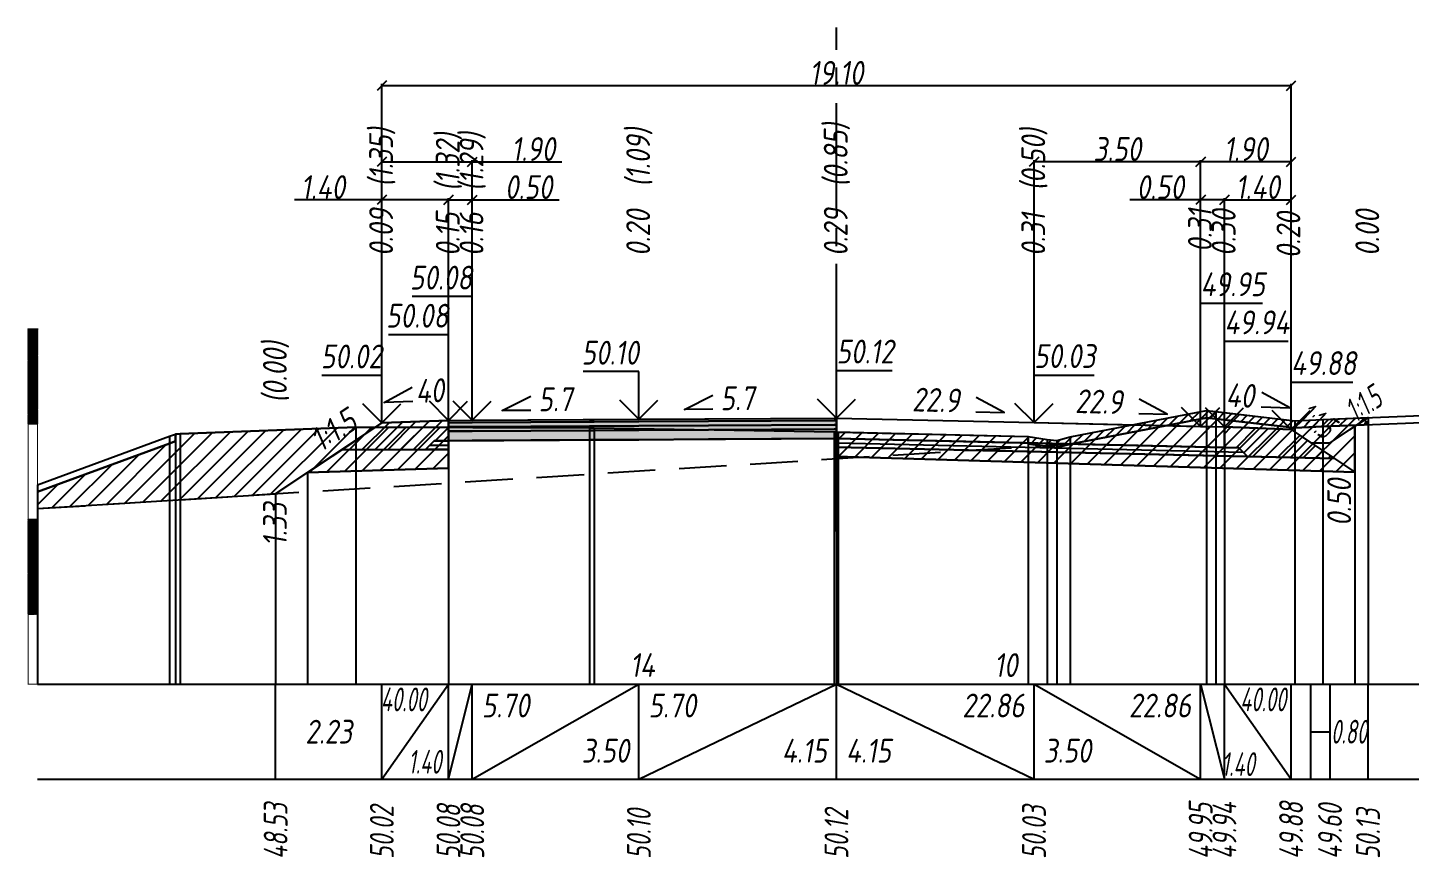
# Model space of a CAD drawing. Extents: x -717 to 1451, y -133302 to 233.
# Drawn here: x 86.6 to 231.7, y -84096.2 to -84009 of the extents above; entities that cross this region are included whole.
import ezdxf
from ezdxf.enums import TextEntityAlignment as Align

# ---------------------------------------------------------------- set-up
doc = ezdxf.new("R2010")
doc.units = 0
doc.linetypes.add('осевая2', pattern=[1.125, 0.75, -0.125, 0.125, -0.125])
doc.linetypes.add('штриховая', pattern=[0.75, 0.5, -0.25])
for name, color, linetype in [('Интерполированный поперечник', 2, 'Continuous'), ('Код_514', 1, 'Continuous'), ('Контур_0', 7, 'Continuous'), ('Контур_2521', 7, 'Continuous'), ('Контур_2564', 7, 'Continuous'), ('Контур_2660', 7, 'Continuous'), ('Контур_2665', 7, 'Continuous'), ('Контур_400', 7, 'Continuous'), ('Контур_508', 7, 'Continuous'), ('Контур_512', 7, 'Continuous'), ('Контур_513', 7, 'Continuous'), ('Красный поперечник', 1, 'Continuous'), ('Линейка абсолютных высот', 7, 'Continuous'), ('Объём_2501', 7, 'Continuous'), ('Объём_2564', 7, 'Continuous'), ('Объём_2650', 7, 'Continuous'), ('Объём_2660', 7, 'Continuous'), ('Объём_2661', 7, 'Continuous'), ('Объём_2662', 7, 'Continuous'), ('Объём_2663', 7, 'Continuous'), ('Объём_2664', 7, 'Continuous'), ('Объём_2665', 7, 'Continuous'), ('Объём_2666', 7, 'Continuous'), ('Объём_2753', 7, 'Continuous'), ('Ось', 1, 'осевая2'), ('Откосы', 7, 'Continuous'), ('Отметки покрытия', 7, 'Continuous'), ('Рабочие отметки', 7, 'Continuous'), ('Рабочие отметки доп.', 7, 'Continuous'), ('Слои выравнивания', 7, 'Continuous'), ('Таблица', 7, 'Continuous'), ('Уклоны проезжей части', 7, 'Continuous'), ('Черный поперечник', 3, 'Continuous')]:
    doc.layers.add(name, color=color, linetype=linetype)
for name, color, linetype, true_color in [('Контур_2540', 2, 'Continuous', 0xffff00), ('Контур_2560', 2, 'Continuous', 0xffff00), ('Контур_2561', 7, 'Continuous', 0xff8040), ('Контур_2562', 3, 'Continuous', 0x00ff00), ('Контур_2563', 7, 'Continuous', 0xff8000), ('Контур_2570', 7, 'Continuous', 0x80ff00), ('Контур_2725', 7, 'Continuous', 0x323232), ('Контур_2736', 4, 'Continuous', 0x00ffff), ('Контур_2760', 7, 'Continuous', 0x323232), ('Контур_2761', 7, 'Continuous', 0x323232), ('Контур_2762', 7, 'Continuous', 0x323232), ('Контур_2763', 7, 'Continuous', 0x323232), ('Контур_402', 7, 'Continuous', 0xff6464), ('Контур_703', 4, 'Continuous', 0x00ffff), ('Контур_707', 4, 'Continuous', 0x00ffff), ('Контур_720', 131, 'Continuous', 0xaaffff), ('Объём_2500', 7, 'Continuous', 0xc0c0c0), ('Объём_2520', 7, 'Continuous', 0x80ffff), ('Объём_2540', 2, 'Continuous', 0xffff00), ('Объём_2560', 2, 'Continuous', 0xffff00), ('Объём_2561', 7, 'Continuous', 0xff8040), ('Объём_2562', 3, 'Continuous', 0x00ff00), ('Объём_2563', 7, 'Continuous', 0xff8000), ('Объём_2570', 7, 'Continuous', 0x80ff00), ('Объём_2580', 3, 'Continuous', 0x00ff00), ('Объём_2600', 7, 'Continuous', 0x808000), ('Объём_2746', 2, 'Continuous', 0xffff00)]:
    doc.layers.add(name, color=color, linetype=linetype, true_color=true_color)
doc.styles.get("Standard").update_dxf_attribs({"font": 'txt', "height": 2.5})
doc.styles.add('М', font='romand.shx', dxfattribs={"width": 0.8, "oblique": 10, "height": 2.5})
doc.dimstyles.get("Standard").update_dxf_attribs({"dimtxt": 0.18, "dimasz": 0.18, "dimexe": 0.18, "dimexo": 0.0625, "dimgap": 0.09, "dimtad": 0, "dimtih": 1, "dimtoh": 1, "dimdec": 4, "dimzin": 0, "dimdsep": 46, "dimtxsty": 'Standard', "dimcen": 0.09, "dimadec": 0, "dimazin": 0, "dimtfac": 1, "dimtdec": 4, "dimtofl": 0, "dimtmove": 0, "dimatfit": 3, "dimfxl": 1, "dimtolj": 1, "dimtzin": 0, "dimarcsym": 0})
pattern_1 = [(45.00000125, (7.63786, -2497.27373), (-0.026516505928, 0.026516504769), []), (135.00000034, (7.63786, -2497.27373), (-0.02651650519, -0.026516505506), [])]

# ---------------------------------------------------------------- blocks, each defined once
blk = doc.blocks.new('_Oblique')
at = {"color": 0, "linetype": 'ByBlock', "lineweight": -2}
blk.add_line((-0.5, -0.5), (0.5, 0.5), dxfattribs=at)
blk = doc.blocks.new('*D3323')
at = {"color": 0, "lineweight": -2, "transparency": 16777216}
for p, q in [((212.29, -84050.98), (212.29, -84026.94)), ((212.29, -84027.12), (219.29, -84027.12)), ((219.29, -84051.26), (219.29, -84026.94))]:
    blk.add_line(p, q, dxfattribs=at)
at = {"layer": 'Defpoints', "color": 0, "transparency": 16777216}
for p in [(219.29, -84027.12), (212.29, -84051.05), (219.29, -84051.33)]:
    blk.add_point(p, dxfattribs=at)
at = {"color": 0, "lineweight": -2, "transparency": 16777216, "rotation": 180}
blk.add_blockref('_Oblique', (212.29, -84027.12), dxfattribs=at)
at = {"color": 0, "lineweight": -2, "transparency": 16777216}
blk.add_blockref('_Oblique', (219.29, -84027.12), dxfattribs=at)
at = {"color": 0, "transparency": 16777216, "insert": (215.79, -84025.78), "char_height": 2.5, "width": 0.69, "attachment_point": 5, "style": 'М'}
blk.add_mtext('\\A1;1.40', dxfattribs=at)
blk = doc.blocks.new('*D3324')
at = {"color": 0, "lineweight": -2, "transparency": 16777216}
for p, q in [((123.79, -84027.12), (114.61, -84027.12)), ((123.79, -84050.57), (123.79, -84026.94)), ((130.79, -84027.12), (123.79, -84027.12)), ((130.79, -84050.29), (130.79, -84026.94))]:
    blk.add_line(p, q, dxfattribs=at)
at = {"layer": 'Defpoints', "color": 0, "transparency": 16777216}
for p in [(130.79, -84027.12), (123.79, -84050.63), (130.79, -84050.35)]:
    blk.add_point(p, dxfattribs=at)
at = {"color": 0, "lineweight": -2, "transparency": 16777216, "rotation": 180}
blk.add_blockref('_Oblique', (123.79, -84027.12), dxfattribs=at)
at = {"color": 0, "lineweight": -2, "transparency": 16777216}
blk.add_blockref('_Oblique', (130.79, -84027.12), dxfattribs=at)
at = {"color": 0, "transparency": 16777216, "insert": (117.61, -84025.78), "char_height": 2.5, "width": 0.69, "attachment_point": 5, "style": 'М'}
blk.add_mtext('\\A1;1.40', dxfattribs=at)
blk = doc.blocks.new('*D3325')
at = {"color": 0, "lineweight": -2, "transparency": 16777216}
for p, q in [((209.79, -84027.12), (202.34, -84027.12)), ((209.79, -84050.93), (209.79, -84026.94)), ((212.29, -84027.12), (209.79, -84027.12)), ((212.29, -84050.98), (212.29, -84026.94))]:
    blk.add_line(p, q, dxfattribs=at)
at = {"layer": 'Defpoints', "color": 0, "transparency": 16777216}
for p in [(212.29, -84027.12), (209.79, -84050.99), (212.29, -84051.05)]:
    blk.add_point(p, dxfattribs=at)
at = {"color": 0, "lineweight": -2, "transparency": 16777216, "rotation": 180}
blk.add_blockref('_Oblique', (209.79, -84027.12), dxfattribs=at)
at = {"color": 0, "lineweight": -2, "transparency": 16777216}
blk.add_blockref('_Oblique', (212.29, -84027.12), dxfattribs=at)
at = {"color": 0, "transparency": 16777216, "insert": (205.56, -84025.78), "char_height": 2.5, "width": 0.72, "attachment_point": 5, "style": 'М'}
blk.add_mtext('\\A1;0.50', dxfattribs=at)
blk = doc.blocks.new('*D3326')
at = {"color": 0, "lineweight": -2, "transparency": 16777216}
for p, q in [((130.79, -84050.29), (130.79, -84026.94)), ((130.79, -84027.12), (133.29, -84027.12)), ((133.29, -84050.27), (133.29, -84026.94)), ((133.29, -84027.12), (142.43, -84027.12))]:
    blk.add_line(p, q, dxfattribs=at)
at = {"layer": 'Defpoints', "color": 0, "transparency": 16777216}
for p in [(133.29, -84027.12), (130.79, -84050.35), (133.29, -84050.33)]:
    blk.add_point(p, dxfattribs=at)
at = {"color": 0, "lineweight": -2, "transparency": 16777216, "rotation": 180}
blk.add_blockref('_Oblique', (130.79, -84027.12), dxfattribs=at)
at = {"color": 0, "lineweight": -2, "transparency": 16777216}
blk.add_blockref('_Oblique', (133.29, -84027.12), dxfattribs=at)
at = {"color": 0, "transparency": 16777216, "insert": (139.21, -84025.78), "char_height": 2.5, "width": 0.72, "attachment_point": 5, "style": 'М'}
blk.add_mtext('\\A1;0.50', dxfattribs=at)
blk = doc.blocks.new('*D3327')
at = {"color": 0, "lineweight": -2, "transparency": 16777216}
for p, q in [((192.29, -84050.53), (192.29, -84022.94)), ((209.79, -84023.12), (192.29, -84023.12)), ((209.79, -84050.93), (209.79, -84022.94))]:
    blk.add_line(p, q, dxfattribs=at)
at = {"layer": 'Defpoints', "color": 0, "transparency": 16777216}
for p in [(192.29, -84023.12), (192.29, -84050.59), (209.79, -84050.99)]:
    blk.add_point(p, dxfattribs=at)
at = {"color": 0, "lineweight": -2, "transparency": 16777216, "rotation": 180}
blk.add_blockref('_Oblique', (192.29, -84023.12), dxfattribs=at)
at = {"color": 0, "lineweight": -2, "transparency": 16777216}
blk.add_blockref('_Oblique', (209.79, -84023.12), dxfattribs=at)
at = {"color": 0, "transparency": 16777216, "insert": (201.04, -84021.78), "char_height": 2.5, "width": 0.75, "attachment_point": 5, "style": 'М'}
blk.add_mtext('\\A1;3.50', dxfattribs=at)
blk = doc.blocks.new('*D3328')
at = {"color": 0, "lineweight": -2, "transparency": 16777216}
for p, q in [((209.79, -84050.93), (209.79, -84022.94)), ((219.29, -84023.12), (209.79, -84023.12)), ((219.29, -84051.26), (219.29, -84022.94))]:
    blk.add_line(p, q, dxfattribs=at)
at = {"layer": 'Defpoints', "color": 0, "transparency": 16777216}
for p in [(209.79, -84023.12), (209.79, -84050.99), (219.29, -84051.33)]:
    blk.add_point(p, dxfattribs=at)
at = {"color": 0, "lineweight": -2, "transparency": 16777216, "rotation": 180}
blk.add_blockref('_Oblique', (209.79, -84023.12), dxfattribs=at)
at = {"color": 0, "lineweight": -2, "transparency": 16777216}
blk.add_blockref('_Oblique', (219.29, -84023.12), dxfattribs=at)
at = {"color": 0, "transparency": 16777216, "insert": (214.54, -84021.78), "char_height": 2.5, "width": 0.69, "attachment_point": 5, "style": 'М'}
blk.add_mtext('\\A1;1.90', dxfattribs=at)
blk = doc.blocks.new('*D3329')
at = {"color": 0, "lineweight": -2, "transparency": 16777216}
for p, q in [((123.79, -84050.57), (123.79, -84022.94)), ((123.79, -84023.12), (133.29, -84023.12)), ((133.29, -84050.27), (133.29, -84022.94)), ((133.29, -84023.12), (142.71, -84023.12))]:
    blk.add_line(p, q, dxfattribs=at)
at = {"layer": 'Defpoints', "color": 0, "transparency": 16777216}
for p in [(133.29, -84023.12), (123.79, -84050.63), (133.29, -84050.33)]:
    blk.add_point(p, dxfattribs=at)
at = {"color": 0, "lineweight": -2, "transparency": 16777216, "rotation": 180}
blk.add_blockref('_Oblique', (123.79, -84023.12), dxfattribs=at)
at = {"color": 0, "lineweight": -2, "transparency": 16777216}
blk.add_blockref('_Oblique', (133.29, -84023.12), dxfattribs=at)
at = {"color": 0, "transparency": 16777216, "insert": (139.7, -84021.78), "char_height": 2.5, "width": 0.69, "attachment_point": 5, "style": 'М'}
blk.add_mtext('\\A1;1.90', dxfattribs=at)
blk = doc.blocks.new('*D3330')
at = {"color": 0, "lineweight": -2, "transparency": 16777216}
for p, q in [((123.79, -84050.57), (123.79, -84014.94)), ((123.79, -84015.12), (219.29, -84015.12)), ((219.29, -84051.26), (219.29, -84014.94))]:
    blk.add_line(p, q, dxfattribs=at)
at = {"layer": 'Defpoints', "color": 0, "transparency": 16777216}
for p in [(219.29, -84015.12), (123.79, -84050.63), (219.29, -84051.33)]:
    blk.add_point(p, dxfattribs=at)
at = {"color": 0, "lineweight": -2, "transparency": 16777216, "rotation": 180}
blk.add_blockref('_Oblique', (123.79, -84015.12), dxfattribs=at)
at = {"color": 0, "lineweight": -2, "transparency": 16777216}
blk.add_blockref('_Oblique', (219.29, -84015.12), dxfattribs=at)
at = {"color": 0, "transparency": 16777216, "insert": (171.54, -84013.78), "char_height": 2.5, "width": 0.81, "attachment_point": 5, "style": 'М'}
blk.add_mtext('\\A1;19.10', dxfattribs=at)

msp = doc.modelspace()

# ---------------------------------------------------------------- hatches: boundary and pattern name
at = {"layer": 'Линейка абсолютных высот'}
h = msp.add_hatch(dxfattribs=at)
h.set_pattern_fill('ANSI37', scale=0.3, style=0)
h.set_pattern_definition(pattern_1)
h.paths.add_polyline_path([(87.638, -84050.668), (87.638, -84040.668), (86.638, -84040.668), (86.638, -84050.668)])
h = msp.add_hatch(dxfattribs=at)
h.set_pattern_fill('ANSI37', scale=0.3, style=0)
h.set_pattern_definition(pattern_1)
h.paths.add_polyline_path([(87.638, -84070.668), (87.638, -84060.668), (86.638, -84060.668), (86.638, -84070.668)])
at = {"layer": 'Объём_2563'}
h = msp.add_hatch(dxfattribs=at)
h.set_pattern_fill('ANSI31', color=256, scale=0.3)
h.paths.add_polyline_path([(123.789, -84050.566), (130.789, -84050.286), (130.789, -84052.436), (129.289, -84052.444), (128.384, -84053.349), (119.538, -84053.4)])
h = msp.add_hatch(dxfattribs=at)
h.set_pattern_fill('ANSI31', color=256, scale=0.3)
h.paths.add_polyline_path([(213.789, -84053.169), (212.289, -84053.135), (212.289, -84050.985), (219.289, -84051.265), (223.84, -84054.299), (214.71, -84054.09)])
at = {"layer": 'Объём_2570'}
h = msp.add_hatch(dxfattribs=at)
h.set_pattern_fill('ANSI31', color=256, scale=0.2)
h.paths.add_polyline_path([(227.373, -84050.744), (222.634, -84050.933), (219.673, -84051.075), (210.411, -84050.016), (196.084, -84052.775), (194.699, -84053.143), (193.683, -84053.039), (191.683, -84052.741), (191.683, -84051.991), (193.683, -84052.289), (194.699, -84052.393), (196.084, -84052.025), (210.411, -84049.266), (219.673, -84050.325), (222.634, -84050.183), (227.373, -84049.994)])
at = {"layer": 'Объём_2600'}
h = msp.add_hatch(dxfattribs=at)
h.set_pattern_fill('ANSI31', color=6, scale=0.4)
h.paths.add_polyline_path([(87.638, -84059.565), (112.638, -84058), (115.983, -84055.77), (130.789, -84055.326), (130.789, -84051.043), (121.049, -84051.019), (102.602, -84051.715), (102.111, -84051.742), (102.111, -84052.492), (101.501, -84052.704), (87.638, -84057.807)])
h = msp.add_hatch(dxfattribs=at)
h.set_pattern_fill('ANSI31', color=6, scale=0.4)
h.paths.add_polyline_path([(225.998, -84050.911), (225.998, -84055.737), (171.539, -84054.103), (171.539, -84051.509), (191.683, -84051.991), (191.683, -84052.741), (193.683, -84053.039), (194.699, -84053.143), (196.084, -84052.775), (210.411, -84050.016), (219.673, -84051.075), (222.634, -84050.933), (226.177, -84050.792)])
h = msp.add_hatch(dxfattribs=at)
h.set_pattern_fill('HONEY', color=5, scale=0.3)
h.paths.add_polyline_path([(226.177, -84050.792), (227.373, -84049.994), (227.373, -84050.744)])
at = {"layer": 'Слои выравнивания'}
for color, points in [(2, [(130.789, -84050.286), (133.289, -84050.271), (145.602, -84050.201), (146.074, -84050.198), (150.789, -84050.172), (158.109, -84050.13), (171.313, -84050.054), (171.529, -84050.053), (171.529, -84050.303), (171.313, -84050.304), (158.109, -84050.38), (150.789, -84050.422), (146.074, -84050.448), (145.602, -84050.451), (133.289, -84050.521), (130.789, -84050.536)]), (3, [(130.789, -84050.536), (133.289, -84050.521), (145.602, -84050.451), (146.074, -84050.448), (150.789, -84050.422), (158.109, -84050.38), (171.313, -84050.304), (171.529, -84050.303), (171.529, -84050.753), (171.313, -84050.754), (158.109, -84050.83), (150.789, -84050.872), (146.074, -84050.898), (145.602, -84050.901), (133.289, -84050.971), (130.789, -84050.986)]), (4, [(130.789, -84050.986), (133.289, -84050.971), (145.602, -84050.901), (146.074, -84050.898), (150.789, -84050.872), (158.109, -84050.83), (171.313, -84050.754), (171.529, -84050.753), (171.529, -84051.203), (171.313, -84051.204), (158.109, -84051.28), (150.789, -84051.322), (146.074, -84051.348), (145.602, -84051.351), (133.289, -84051.421), (130.789, -84051.436)]), (5, [(130.789, -84051.436), (133.289, -84051.421), (145.602, -84051.351), (146.074, -84051.348), (150.789, -84051.322), (158.109, -84051.28), (171.313, -84051.204), (171.529, -84051.203), (171.529, -84052.203), (171.313, -84052.204), (158.109, -84052.28), (150.789, -84052.322), (146.074, -84052.348), (145.602, -84052.351), (133.289, -84052.421), (130.789, -84052.436)])]:
    msp.add_hatch(color=color, dxfattribs=at).paths.add_polyline_path(points)

# ---------------------------------------------------------------- linework, layer by layer
msp.add_lwpolyline([(87.638, -84059.565), (112.638, -84058), (115.983, -84055.77), (130.789, -84055.326), (130.789, -84055.326), (130.789, -84051.043), (121.049, -84051.019), (102.602, -84051.715), (102.111, -84051.742), (102.111, -84052.492), (101.501, -84052.704), (87.638, -84057.807)], close=True)
at = {"layer": 'Интерполированный поперечник', "linetype": 'штриховая', "ltscale": 10, "flags": 128}
msp.add_lwpolyline([(87.638, -84059.565), (196.084, -84052.775)], dxfattribs=at)
at = {"layer": 'Код_514'}
for p, q in [((112.638, -84088), (112.638, -84078)), ((123.789, -84088), (123.789, -84078)), ((123.789, -84088), (130.789, -84078)), ((130.789, -84088), (130.789, -84078)), ((130.789, -84088), (133.289, -84078)), ((133.289, -84088), (133.289, -84078)), ((133.289, -84088), (150.789, -84078)), ((150.789, -84088), (150.789, -84078)), ((150.789, -84088), (171.539, -84078)), ((171.539, -84088), (171.539, -84078)), ((171.539, -84078), (192.289, -84088)), ((192.289, -84088), (192.289, -84078)), ((192.289, -84078), (209.789, -84088)), ((209.789, -84088), (209.789, -84078)), ((209.789, -84078), (212.289, -84088)), ((212.289, -84088), (212.289, -84078)), ((212.289, -84078), (219.289, -84088)), ((219.289, -84088), (219.289, -84078)), ((221.378, -84088), (221.378, -84078)), ((223.378, -84088), (223.378, -84078)), ((227.373, -84088), (227.373, -84078)), ((221.378, -84083), (223.378, -84083))]:
    msp.add_line(p, q, dxfattribs=at)
at = {"layer": 'Контур_0', "color": 18, "true_color": 0x000000, "flags": 128}
for points in [[(171.529, -84050.053), (171.539, -84050.053), (171.539, -84052.203), (171.529, -84052.203), (171.529, -84050.053), (171.529, -84050.053)], [(192.289, -84050.528), (212.289, -84050.985), (212.289, -84053.135), (171.539, -84052.203), (171.539, -84050.053), (192.289, -84050.528), (192.289, -84050.528)], [(119.538, -84053.4), (128.384, -84053.349), (129.289, -84052.444), (130.789, -84052.436)], [(129.289, -84052.444), (130.789, -84052.436), (130.789, -84053.336), (128.384, -84053.349), (129.289, -84052.444), (129.289, -84052.444)], [(171.529, -84052.203), (171.539, -84052.203), (171.539, -84053.103), (171.529, -84053.103), (171.529, -84052.203), (171.529, -84052.203)], [(192.289, -84052.678), (213.789, -84053.169), (214.71, -84054.09), (171.539, -84053.103), (171.539, -84052.203), (192.289, -84052.678), (192.289, -84052.678)], [(212.289, -84053.135), (213.789, -84053.169), (214.71, -84054.09), (223.84, -84054.299)]]:
    msp.add_lwpolyline(points, dxfattribs=at)
at = {"layer": 'Контур_2521', "color": 18, "true_color": 0x000000, "flags": 128}
for points in [[(128.837, -84052.897), (130.789, -84052.886)], [(171.529, -84052.653), (171.539, -84052.653)], [(171.539, -84052.653), (214.25, -84053.63)]]:
    msp.add_lwpolyline(points, dxfattribs=at)
at = {"layer": 'Контур_2540', "flags": 128}
for points in [[(115.983, -84055.77), (119.538, -84053.4), (130.789, -84053.336), (130.789, -84055.326), (115.983, -84055.77), (115.983, -84055.77)], [(171.529, -84053.103), (171.539, -84053.103), (171.539, -84054.103), (171.529, -84054.103), (171.529, -84053.103), (171.529, -84053.103)], [(171.539, -84054.103), (171.539, -84053.103), (223.84, -84054.299), (225.998, -84055.737), (171.539, -84054.103), (171.539, -84054.103)]]:
    msp.add_lwpolyline(points, dxfattribs=at)
at = {"layer": 'Контур_2560', "flags": 128}
for points in [[(123.789, -84050.566), (123.789, -84050.566), (123.789, -84050.566), (130.789, -84050.286)], [(212.289, -84050.985), (219.289, -84051.265), (219.289, -84051.265), (219.289, -84051.265)]]:
    msp.add_lwpolyline(points, dxfattribs=at)
at = {"layer": 'Контур_2561', "flags": 128}
for points in [[(130.789, -84050.286), (130.789, -84050.286), (123.789, -84050.566), (123.789, -84050.566), (130.789, -84050.286)], [(212.289, -84050.985), (212.289, -84050.985), (219.289, -84051.265), (219.289, -84051.265), (212.289, -84050.985)]]:
    msp.add_lwpolyline(points, dxfattribs=at)
at = {"layer": 'Контур_2562', "flags": 128}
for points in [[(123.789, -84050.566), (123.789, -84050.566), (123.789, -84050.566), (123.789, -84050.566), (123.789, -84050.566)], [(219.289, -84051.265), (219.289, -84051.265), (219.289, -84051.265), (219.289, -84051.265), (219.289, -84051.265)]]:
    msp.add_lwpolyline(points, dxfattribs=at)
at = {"layer": 'Контур_2563', "flags": 128}
for points in [[(123.789, -84050.566), (130.789, -84050.286), (130.789, -84052.436), (129.289, -84052.444), (128.384, -84053.349), (119.538, -84053.4), (123.789, -84050.566), (123.789, -84050.566)], [(213.789, -84053.169), (212.289, -84053.135), (212.289, -84050.985), (219.289, -84051.265), (223.84, -84054.299), (214.71, -84054.09), (213.789, -84053.169), (213.789, -84053.169)]]:
    msp.add_lwpolyline(points, dxfattribs=at)
at = {"layer": 'Контур_2564', "flags": 128}
for points in [[(123.789, -84050.566), (130.789, -84050.286)], [(212.289, -84050.985), (219.289, -84051.265)]]:
    msp.add_lwpolyline(points, dxfattribs=at)
at = {"layer": 'Контур_2570', "flags": 128}
msp.add_lwpolyline([(87.638, -84057.807), (101.501, -84052.704), (102.111, -84052.492), (102.111, -84051.742), (102.602, -84051.715), (121.049, -84051.019), (145.602, -84051.08), (146.074, -84051.074), (171.313, -84051.506), (171.529, -84051.509), (171.703, -84051.516), (191.683, -84051.991), (191.683, -84052.741), (193.683, -84053.039), (194.699, -84053.143), (196.084, -84052.775), (210.411, -84050.016), (211.373, -84050.122), (219.673, -84051.075), (222.634, -84050.933), (251.237, -84049.789), (252.373, -84049.747)], dxfattribs=at)
at = {"layer": 'Контур_2660', "flags": 128}
for points in [[(115.983, -84055.77), (130.789, -84055.326)], [(171.529, -84054.103), (171.539, -84054.103)], [(171.539, -84054.103), (225.998, -84055.737)]]:
    msp.add_lwpolyline(points, dxfattribs=at)
at = {"layer": 'Контур_2665', "flags": 128}
for points in [[(123.789, -84050.566), (123.789, -84050.566)], [(219.289, -84051.265), (219.289, -84051.265)]]:
    msp.add_lwpolyline(points, dxfattribs=at)
at = {"layer": 'Контур_2725', "flags": 128}
msp.add_lwpolyline([(130.789, -84052.436), (133.289, -84052.421), (145.602, -84052.351), (146.074, -84052.348), (150.789, -84052.322), (158.109, -84052.28), (171.313, -84052.204), (171.529, -84052.203)], dxfattribs=at)
at = {"layer": 'Контур_2736', "flags": 128}
for points in [[(123.789, -84050.566), (112.638, -84058)], [(219.289, -84051.265), (219.289, -84051.265)]]:
    msp.add_lwpolyline(points, dxfattribs=at)
at = {"layer": 'Контур_2760', "flags": 128}
msp.add_lwpolyline([(130.789, -84050.286), (133.289, -84050.271), (145.602, -84050.201), (146.074, -84050.198), (150.789, -84050.172), (158.109, -84050.13), (171.313, -84050.054), (171.529, -84050.053)], dxfattribs=at)
at = {"layer": 'Контур_2761', "flags": 128}
msp.add_lwpolyline([(130.789, -84050.536), (133.289, -84050.521), (145.602, -84050.451), (146.074, -84050.448), (150.789, -84050.422), (158.109, -84050.38), (171.313, -84050.304), (171.529, -84050.303)], dxfattribs=at)
at = {"layer": 'Контур_2762', "flags": 128}
msp.add_lwpolyline([(130.789, -84050.986), (133.289, -84050.971), (145.602, -84050.901), (146.074, -84050.898), (150.789, -84050.872), (158.109, -84050.83), (171.313, -84050.754), (171.529, -84050.753)], dxfattribs=at)
at = {"layer": 'Контур_2763', "flags": 128}
msp.add_lwpolyline([(130.789, -84051.436), (133.289, -84051.421), (145.602, -84051.351), (146.074, -84051.348), (150.789, -84051.322), (158.109, -84051.28), (171.313, -84051.204), (171.529, -84051.203)], dxfattribs=at)
at = {"layer": 'Контур_400', "flags": 128}
for points in [[(130.789, -84050.286), (133.289, -84050.271), (133.289, -84050.271), (133.289, -84050.271), (133.289, -84050.271), (133.289, -84050.271), (133.289, -84050.271), (150.789, -84050.172), (171.539, -84050.053)], [(171.539, -84050.053), (192.289, -84050.528), (209.789, -84050.928), (209.789, -84050.928), (209.789, -84050.928), (209.789, -84050.928), (209.789, -84050.928), (209.789, -84050.928), (212.289, -84050.985)]]:
    msp.add_lwpolyline(points, dxfattribs=at)
at = {"layer": 'Контур_402', "flags": 128}
msp.add_lwpolyline([(115.983, -84055.77), (130.789, -84055.326), (130.789, -84052.436), (171.529, -84052.203), (171.529, -84054.103), (171.539, -84054.103), (225.998, -84055.737)], dxfattribs=at)
at = {"layer": 'Контур_508', "flags": 128}
msp.add_lwpolyline([(112.638, -84058), (115.983, -84055.77), (130.789, -84055.326), (130.789, -84052.436), (171.529, -84052.203), (171.529, -84054.103), (171.539, -84054.103), (225.998, -84055.737), (225.998, -84050.911), (227.373, -84049.994)], dxfattribs=at)
at = {"layer": 'Контур_512', "flags": 128}
for points in [[(171.529, -84054.103), (171.539, -84054.103), (225.998, -84055.737), (225.998, -84050.911), (227.373, -84049.994)], [(112.638, -84058), (115.983, -84055.77), (130.789, -84055.326)]]:
    msp.add_lwpolyline(points, dxfattribs=at)
at = {"layer": 'Контур_513', "flags": 128}
msp.add_lwpolyline([(112.638, -84058), (115.983, -84055.77), (130.789, -84055.326), (130.789, -84052.436), (171.529, -84052.203), (171.529, -84054.103), (171.539, -84054.103), (225.998, -84055.737), (225.998, -84050.911), (227.373, -84049.994)], dxfattribs=at)
at = {"layer": 'Контур_703', "flags": 128}
for points in [[(123.789, -84050.566), (112.638, -84058)], [(219.289, -84051.265), (219.289, -84051.265)], [(219.289, -84051.265), (221.378, -84052.657)], [(219.289, -84051.265), (221.378, -84052.657)]]:
    msp.add_lwpolyline(points, dxfattribs=at)
at = {"layer": 'Контур_707', "flags": 128}
for points in [[(223.378, -84052.657), (225.467, -84051.265), (225.467, -84051.265), (227.373, -84049.994)], [(225.467, -84051.265), (225.467, -84051.265), (227.373, -84049.994)], [(223.378, -84052.657), (225.467, -84051.265)]]:
    msp.add_lwpolyline(points, dxfattribs=at)
at = {"layer": 'Контур_720', "flags": 128}
msp.add_lwpolyline([(221.378, -84052.657), (223.378, -84052.657)], dxfattribs=at)
at = {"layer": 'Красный поперечник'}
for p, q in [((112.638, -84058), (123.789, -84050.566)), ((123.789, -84050.566), (130.789, -84050.286)), ((130.789, -84050.286), (133.289, -84050.271)), ((133.289, -84050.271), (150.789, -84050.172)), ((150.789, -84050.172), (171.539, -84050.053)), ((171.539, -84050.053), (192.289, -84050.528)), ((192.289, -84050.528), (209.789, -84050.928)), ((209.789, -84050.928), (212.289, -84050.985)), ((212.289, -84050.985), (219.289, -84051.265)), ((223.378, -84052.657), (227.373, -84049.994)), ((225.998, -84050.911), (225.998, -84078)), ((227.373, -84049.994), (227.373, -84078)), ((219.289, -84051.265), (221.378, -84052.657)), ((221.378, -84052.657), (223.378, -84052.657)), ((130.789, -84055.326), (130.789, -84078)), ((171.529, -84054.103), (171.529, -84078)), ((171.539, -84054.103), (171.539, -84078)), ((115.983, -84055.77), (115.983, -84078)), ((225.998, -84055.737), (225.998, -84078)), ((112.638, -84058), (112.638, -84078))]:
    msp.add_line(p, q, dxfattribs=at)
at = {"layer": 'Линейка абсолютных высот', "color": 7, "const_width": 0.1, "flags": 128}
for points in [[(87.638, -84050.668), (87.638, -84040.668), (86.638, -84040.668), (86.638, -84050.668), (87.638, -84050.668)], [(87.638, -84060.668), (87.638, -84050.668), (86.638, -84050.668), (86.638, -84060.668), (87.638, -84060.668)], [(87.638, -84070.668), (87.638, -84060.668), (86.638, -84060.668), (86.638, -84070.668), (87.638, -84070.668)], [(87.638, -84078), (87.638, -84070.668), (86.638, -84070.668), (86.638, -84078), (87.638, -84078)]]:
    msp.add_lwpolyline(points, dxfattribs=at)
at = {"layer": 'Объём_2500', "color": 18, "true_color": 0x000000, "flags": 128}
for points in [[(171.529, -84050.053), (171.539, -84050.053), (171.539, -84052.203), (171.529, -84052.203), (171.529, -84050.053), (171.529, -84050.053)], [(192.289, -84050.528), (212.289, -84050.985), (212.289, -84053.135), (171.539, -84052.203), (171.539, -84050.053), (192.289, -84050.528), (192.289, -84050.528)]]:
    msp.add_lwpolyline(points, dxfattribs=at)
at = {"layer": 'Объём_2501', "flags": 128}
for points in [[(130.789, -84050.286), (133.289, -84050.271), (133.289, -84050.271), (133.289, -84050.271), (133.289, -84050.271), (133.289, -84050.271), (133.289, -84050.271), (150.789, -84050.172), (171.539, -84050.053)], [(171.539, -84050.053), (192.289, -84050.528), (209.789, -84050.928), (209.789, -84050.928), (209.789, -84050.928), (209.789, -84050.928), (209.789, -84050.928), (209.789, -84050.928), (212.289, -84050.985)]]:
    msp.add_lwpolyline(points, dxfattribs=at)
at = {"layer": 'Объём_2520', "color": 250, "flags": 128}
for points in [[(129.289, -84052.444), (130.789, -84052.436), (130.789, -84053.336), (128.384, -84053.349), (129.289, -84052.444), (129.289, -84052.444)], [(171.529, -84052.203), (171.539, -84052.203), (171.539, -84053.103), (171.529, -84053.103), (171.529, -84052.203), (171.529, -84052.203)], [(192.289, -84052.678), (213.789, -84053.169), (214.71, -84054.09), (171.539, -84053.103), (171.539, -84052.203), (192.289, -84052.678), (192.289, -84052.678)]]:
    msp.add_lwpolyline(points, dxfattribs=at)
at = {"layer": 'Объём_2540', "flags": 128}
for points in [[(115.983, -84055.77), (119.538, -84053.4), (130.789, -84053.336), (130.789, -84055.326), (115.983, -84055.77), (115.983, -84055.77)], [(171.529, -84053.103), (171.539, -84053.103), (171.539, -84054.103), (171.529, -84054.103), (171.529, -84053.103), (171.529, -84053.103)], [(171.539, -84054.103), (171.539, -84053.103), (223.84, -84054.299), (225.998, -84055.737), (171.539, -84054.103), (171.539, -84054.103)]]:
    msp.add_lwpolyline(points, dxfattribs=at)
at = {"layer": 'Объём_2560', "flags": 128}
for points in [[(123.789, -84050.566), (123.789, -84050.566), (123.789, -84050.566), (130.789, -84050.286)], [(212.289, -84050.985), (219.289, -84051.265), (219.289, -84051.265), (219.289, -84051.265)]]:
    msp.add_lwpolyline(points, dxfattribs=at)
at = {"layer": 'Объём_2561', "flags": 128}
for points in [[(130.789, -84050.286), (130.789, -84050.286), (123.789, -84050.566), (123.789, -84050.566), (130.789, -84050.286)], [(212.289, -84050.985), (212.289, -84050.985), (219.289, -84051.265), (219.289, -84051.265), (212.289, -84050.985)]]:
    msp.add_lwpolyline(points, dxfattribs=at)
at = {"layer": 'Объём_2562', "flags": 128}
for points in [[(123.789, -84050.566), (123.789, -84050.566), (123.789, -84050.566), (123.789, -84050.566), (123.789, -84050.566)], [(219.289, -84051.265), (219.289, -84051.265), (219.289, -84051.265), (219.289, -84051.265), (219.289, -84051.265)]]:
    msp.add_lwpolyline(points, dxfattribs=at)
at = {"layer": 'Объём_2563', "color": 250, "flags": 128}
for points in [[(123.789, -84050.566), (130.789, -84050.286), (130.789, -84052.436), (129.289, -84052.444), (128.384, -84053.349), (119.538, -84053.4), (123.789, -84050.566), (123.789, -84050.566)], [(213.789, -84053.169), (212.289, -84053.135), (212.289, -84050.985), (219.289, -84051.265), (223.84, -84054.299), (214.71, -84054.09), (213.789, -84053.169), (213.789, -84053.169)]]:
    msp.add_lwpolyline(points, dxfattribs=at)
at = {"layer": 'Объём_2564', "flags": 128}
for points in [[(123.789, -84050.566), (130.789, -84050.286)], [(212.289, -84050.985), (219.289, -84051.265)]]:
    msp.add_lwpolyline(points, dxfattribs=at)
at = {"layer": 'Объём_2570', "flags": 128}
msp.add_lwpolyline([(227.373, -84050.744), (222.634, -84050.933), (219.673, -84051.075), (210.411, -84050.016), (196.084, -84052.775), (194.699, -84053.143), (193.683, -84053.039), (191.683, -84052.741), (191.683, -84051.991), (193.683, -84052.289), (194.699, -84052.393), (196.084, -84052.025), (210.411, -84049.266), (219.673, -84050.325), (222.634, -84050.183), (227.373, -84049.994), (227.373, -84050.744), (227.373, -84050.744)], dxfattribs=at)
at = {"layer": 'Объём_2580', "flags": 128}
msp.add_lwpolyline([(225.467, -84051.265), (225.467, -84051.265), (227.373, -84049.994)], dxfattribs=at)
at = {"layer": 'Объём_2600', "color": 5, "flags": 128}
msp.add_lwpolyline([(226.177, -84050.792), (227.373, -84049.994), (227.373, -84050.744), (226.177, -84050.792), (226.177, -84050.792)], dxfattribs=at)
at = {"layer": 'Объём_2650', "color": 6, "flags": 128}
for points in [[(225.998, -84050.911), (225.998, -84055.737), (171.539, -84054.103), (171.539, -84051.509), (191.683, -84051.991), (191.683, -84052.741), (193.683, -84053.039), (194.699, -84053.143), (196.084, -84052.775), (210.411, -84050.016), (219.673, -84051.075), (222.634, -84050.933), (226.177, -84050.792), (225.998, -84050.911), (225.998, -84050.911)], [(171.529, -84054.103), (171.529, -84051.509), (171.539, -84051.509), (171.539, -84054.103), (171.529, -84054.103), (171.529, -84054.103)]]:
    msp.add_lwpolyline(points, dxfattribs=at)
at = {"layer": 'Объём_2660', "flags": 128}
for points in [[(115.983, -84055.77), (130.789, -84055.326)], [(171.529, -84054.103), (171.539, -84054.103)], [(171.539, -84054.103), (225.998, -84055.737)]]:
    msp.add_lwpolyline(points, dxfattribs=at)
at = {"layer": 'Объём_2661', "flags": 128}
for points in [[(123.789, -84050.566), (112.638, -84058)], [(219.289, -84051.265), (221.378, -84052.657)]]:
    msp.add_lwpolyline(points, dxfattribs=at)
at = {"layer": 'Объём_2662', "flags": 128}
msp.add_lwpolyline([(223.378, -84052.657), (225.467, -84051.265), (227.373, -84049.994)], dxfattribs=at)
at = {"layer": 'Объём_2663', "flags": 128}
msp.add_lwpolyline([(221.378, -84052.657), (223.378, -84052.657)], dxfattribs=at)
at = {"layer": 'Объём_2664', "flags": 128}
msp.add_lwpolyline([(221.378, -84052.657), (223.378, -84052.657)], dxfattribs=at)
at = {"layer": 'Объём_2665', "flags": 128}
for points in [[(123.789, -84050.566), (123.789, -84050.566)], [(219.289, -84051.265), (219.289, -84051.265)]]:
    msp.add_lwpolyline(points, dxfattribs=at)
at = {"layer": 'Объём_2666', "flags": 128}
for points in [[(123.789, -84050.566), (112.638, -84058)], [(219.289, -84051.265), (219.289, -84051.265)]]:
    msp.add_lwpolyline(points, dxfattribs=at)
at = {"layer": 'Объём_2746', "flags": 128}
for points in [[(171.529, -84051.509), (191.683, -84051.991), (191.683, -84052.741), (193.683, -84053.039), (194.699, -84053.143), (196.084, -84052.775), (206.114, -84050.844), (212.289, -84050.985), (219.289, -84051.265), (221.378, -84052.657), (223.378, -84052.657), (225.998, -84050.911), (225.998, -84055.737), (171.539, -84054.103), (171.529, -84054.103), (171.529, -84051.509), (171.529, -84051.509)], [(121.049, -84052.393), (121.049, -84055.618), (115.983, -84055.77), (121.049, -84052.393), (121.049, -84052.393)]]:
    msp.add_lwpolyline(points, dxfattribs=at)
at = {"layer": 'Объём_2753', "flags": 128}
msp.add_lwpolyline([(171.529, -84050.053), (171.529, -84050.053)], dxfattribs=at)
at = {"layer": 'Ось', "ltscale": 15}
msp.add_line((171.539, -84061.971), (171.539, -84009.024), dxfattribs=at)
at = {"layer": 'Отметки покрытия', "color": 1}
for p, q in [((133.289, -84037.286), (126.989, -84037.286)), ((133.289, -84050.271), (133.289, -84037.286)), ((209.789, -84050.928), (209.789, -84037.985)), ((209.789, -84037.985), (216.289, -84037.985)), ((130.789, -84041.286), (124.489, -84041.286)), ((130.789, -84050.286), (130.789, -84041.286)), ((212.289, -84050.985), (212.289, -84041.985)), ((212.289, -84041.985), (218.989, -84041.985)), ((150.789, -84045.172), (144.939, -84045.172)), ((150.789, -84050.172), (150.789, -84045.172)), ((171.539, -84050.053), (171.539, -84045.053)), ((171.539, -84045.053), (177.389, -84045.053)), ((123.789, -84045.566), (117.489, -84045.566)), ((123.789, -84050.566), (123.789, -84045.566)), ((192.289, -84050.528), (192.289, -84045.528)), ((192.289, -84045.528), (198.589, -84045.528)), ((219.289, -84051.265), (219.289, -84046.265)), ((219.289, -84046.265), (225.789, -84046.265)), ((150.789, -84050.172), (148.789, -84048.172)), ((150.789, -84050.172), (152.789, -84048.172)), ((171.539, -84050.053), (169.539, -84048.053)), ((171.539, -84050.053), (173.539, -84048.053)), ((123.789, -84050.566), (121.789, -84048.566)), ((123.789, -84050.566), (125.789, -84048.566)), ((130.789, -84050.286), (128.789, -84048.286)), ((130.789, -84050.286), (132.789, -84048.286)), ((133.289, -84050.271), (131.289, -84048.271)), ((133.289, -84050.271), (135.289, -84048.271)), ((192.289, -84050.528), (190.289, -84048.528)), ((192.289, -84050.528), (194.289, -84048.528)), ((209.789, -84050.928), (207.789, -84048.928)), ((209.789, -84050.928), (211.789, -84048.928)), ((212.289, -84050.985), (210.289, -84048.985)), ((212.289, -84050.985), (214.289, -84048.985)), ((219.289, -84051.265), (217.289, -84049.265)), ((219.289, -84051.265), (221.289, -84049.265))]:
    msp.add_line(p, q, dxfattribs=at)
at = {"layer": 'Слои выравнивания'}
for p, q in [((130.789, -84050.286), (130.789, -84078)), ((171.529, -84050.053), (171.529, -84078)), ((212.289, -84050.985), (212.289, -84078))]:
    msp.add_line(p, q, dxfattribs=at)
at = {"layer": 'Слои выравнивания', "color": 2, "flags": 128}
msp.add_lwpolyline([(130.789, -84050.286), (133.289, -84050.271), (145.602, -84050.201), (146.074, -84050.198), (150.789, -84050.172), (158.109, -84050.13), (171.313, -84050.054), (171.529, -84050.053), (171.529, -84050.303), (171.313, -84050.304), (158.109, -84050.38), (150.789, -84050.422), (146.074, -84050.448), (145.602, -84050.451), (133.289, -84050.521), (130.789, -84050.536)], close=True, dxfattribs=at)
at = {"layer": 'Слои выравнивания', "color": 3, "flags": 128}
msp.add_lwpolyline([(130.789, -84050.536), (133.289, -84050.521), (145.602, -84050.451), (146.074, -84050.448), (150.789, -84050.422), (158.109, -84050.38), (171.313, -84050.304), (171.529, -84050.303), (171.529, -84050.753), (171.313, -84050.754), (158.109, -84050.83), (150.789, -84050.872), (146.074, -84050.898), (145.602, -84050.901), (133.289, -84050.971), (130.789, -84050.986)], close=True, dxfattribs=at)
at = {"layer": 'Слои выравнивания', "color": 4, "flags": 128}
msp.add_lwpolyline([(130.789, -84050.986), (133.289, -84050.971), (145.602, -84050.901), (146.074, -84050.898), (150.789, -84050.872), (158.109, -84050.83), (171.313, -84050.754), (171.529, -84050.753), (171.529, -84051.203), (171.313, -84051.204), (158.109, -84051.28), (150.789, -84051.322), (146.074, -84051.348), (145.602, -84051.351), (133.289, -84051.421), (130.789, -84051.436)], close=True, dxfattribs=at)
at = {"layer": 'Слои выравнивания', "color": 5, "flags": 128}
msp.add_lwpolyline([(130.789, -84051.436), (133.289, -84051.421), (145.602, -84051.351), (146.074, -84051.348), (150.789, -84051.322), (158.109, -84051.28), (171.313, -84051.204), (171.529, -84051.203), (171.529, -84052.203), (171.313, -84052.204), (158.109, -84052.28), (150.789, -84052.322), (146.074, -84052.348), (145.602, -84052.351), (133.289, -84052.421), (130.789, -84052.436)], close=True, dxfattribs=at)
at = {"layer": 'Таблица'}
for p, q in [((87.638, -84078), (252.373, -84078)), ((87.638, -84088), (252.373, -84088))]:
    msp.add_line(p, q, dxfattribs=at)
at = {"layer": 'Уклоны проезжей части', "color": 1, "flags": 128}
for points in [[(127.044, -84048.3), (124.046, -84048.42), (126.984, -84046.801)], [(139.437, -84049.237), (136.437, -84049.254), (139.428, -84047.737)], [(158.562, -84049.128), (155.562, -84049.145), (158.553, -84047.628)], [(186.164, -84049.385), (189.163, -84049.454), (186.199, -84047.886)], [(203.283, -84049.559), (206.282, -84049.627), (203.317, -84048.059)], [(216.144, -84048.856), (219.142, -84048.976), (216.204, -84047.357)]]:
    msp.add_lwpolyline(points, dxfattribs=at)
at = {"layer": 'Черный поперечник', "color": 7}
for p, q in [((210.411, -84049.266), (210.411, -84078)), ((211.373, -84049.372), (211.373, -84078)), ((121.049, -84051.019), (121.049, -84078)), ((145.602, -84051.08), (145.602, -84078)), ((146.074, -84051.074), (146.074, -84078)), ((219.673, -84050.325), (219.673, -84078)), ((222.634, -84050.183), (222.634, -84078)), ((101.501, -84051.954), (101.501, -84078)), ((102.111, -84051.742), (102.111, -84078)), ((102.602, -84051.715), (102.602, -84078)), ((171.313, -84051.506), (171.313, -84078)), ((171.529, -84051.509), (171.529, -84078)), ((171.703, -84051.516), (171.703, -84078)), ((191.683, -84051.991), (191.683, -84078)), ((193.683, -84052.289), (193.683, -84078)), ((194.699, -84052.393), (194.699, -84078)), ((196.084, -84052.025), (196.084, -84078)), ((87.638, -84057.057), (87.638, -84078))]:
    msp.add_line(p, q, dxfattribs=at)
at = {"layer": 'Черный поперечник', "flags": 128}
msp.add_lwpolyline([(87.638, -84057.057), (101.501, -84051.954), (102.111, -84051.742), (102.602, -84051.715), (121.049, -84051.019), (145.602, -84051.08), (146.074, -84051.074), (171.313, -84051.506), (171.529, -84051.509), (171.703, -84051.516), (191.683, -84051.991), (193.683, -84052.289), (194.699, -84052.393), (196.084, -84052.025), (210.411, -84049.266), (211.373, -84049.372), (219.673, -84050.325), (222.634, -84050.183), (251.237, -84049.039), (252.373, -84048.997)], dxfattribs=at)

# ---------------------------------------------------------------- texts
at = {"layer": 'Код_514', "style": 'М', "oblique": 10}
for s, width, p in [('40.00', 0.6, (123.674, -84078.357)), ('5.70', 0.8, (134.289, -84079)), ('5.70', 0.8, (151.789, -84079))]:
    msp.add_text(s, height=2.5, dxfattribs=dict(at, width=width)).set_placement(p, align=Align.TOP_LEFT)
for s, width, p in [('40.00', 0.6, (218.782, -84078.355)), ('22.86', 0.8, (191.289, -84079)), ('22.86', 0.8, (208.789, -84079))]:
    msp.add_text(s, height=2.5, dxfattribs=dict(at, width=width)).set_placement(p, align=Align.TOP_RIGHT)
for s, width, p in [('2.23', 0.8, (118.214, -84083)), ('0.80', 0.6, (225.376, -84083))]:
    msp.add_text(s, height=2.5, dxfattribs=dict(at, width=width)).set_placement(p, align=Align.MIDDLE_CENTER)
for s, width, p in [('3.50', 0.8, (149.789, -84087)), ('4.15', 0.8, (170.539, -84087)), ('1.40', 0.6, (130.047, -84088.158))]:
    msp.add_text(s, height=2.5, dxfattribs=dict(at, width=width)).set_placement(p, align=Align.BOTTOM_RIGHT)
for s, width, p in [('4.15', 0.8, (172.539, -84087)), ('3.50', 0.8, (193.289, -84087)), ('1.40', 0.6, (211.983, -84088.408))]:
    msp.add_text(s, height=2.5, dxfattribs=dict(at, width=width)).set_placement(p, align=Align.BOTTOM_LEFT)
at = {"layer": 'Код_514', "style": 'М', "oblique": 10, "width": 0.7}
for s, p in [('48.53', (112.638, -84096.382)), ('49.95', (209.789, -84096.382)), ('49.88', (219.289, -84096.382)), ('50.02', (123.789, -84096.382)), ('50.08', (130.789, -84096.382)), ('50.08', (133.289, -84096.382)), ('50.10', (150.789, -84096.382)), ('50.12', (171.539, -84096.382)), ('50.03', (192.289, -84096.382)), ('49.94', (212.289, -84096.382)), ('49.60', (223.378, -84096.382)), ('50.13', (227.373, -84096.382))]:
    msp.add_text(s, height=2.5, rotation=90, dxfattribs=at).set_placement(p, align=Align.MIDDLE_LEFT)
at = {"layer": 'Откосы', "color": 1, "style": 'М', "oblique": 10}
for s, rotation, width, p in [('40', 2.29061, 0.8, (128.92, -84049.169)), ('5.7', 0.32682, 0.8, (161.159, -84049.969)), ('40', 357.70938, 0.8, (213.863, -84049.676)), ('1:1.5', 33.69007, 0.6, (227.997, -84050.207)), ('5.7', 0.32682, 0.8, (142.034, -84050.078)), ('22.9', 358.6905, 0.8, (181.937, -84050.147)), ('22.9', 358.6905, 0.8, (199.056, -84050.32)), ('1:1.5', 33.69007, 0.8, (119.828, -84052.957)), ('1:1.5', 326.30994, 0.6, (220.888, -84051.985))]:
    msp.add_text(s, height=2.5, rotation=rotation, dxfattribs=dict(at, width=width)).set_placement(p, align=Align.BOTTOM_CENTER)
at = {"layer": 'Отметки покрытия', "color": 1, "style": 'М', "oblique": 10, "width": 0.8}
for s, p in [('50.08', (133.289, -84037.293)), ('50.08', (130.789, -84041.293)), ('50.02', (123.789, -84045.573)), ('50.10', (150.789, -84045.179))]:
    msp.add_text(s, height=2.5, dxfattribs=at).set_placement(p, align=Align.BOTTOM_RIGHT)
for s, p in [('49.95', (209.789, -84037.992)), ('49.94', (212.289, -84041.992)), ('50.12', (171.539, -84045.061)), ('50.03', (192.289, -84045.535)), ('49.88', (219.289, -84046.272))]:
    msp.add_text(s, height=2.5, dxfattribs=at).set_placement(p, align=Align.BOTTOM_LEFT)
at = {"layer": 'Рабочие отметки', "color": 1, "style": 'М', "oblique": 10, "width": 0.8}
for s, p in [('0.09', (123.711, -84033.036)), ('0.29', (171.461, -84033.036)), ('0.15', (130.711, -84033.036)), ('0.16', (133.211, -84033.036)), ('0.20', (150.711, -84033.036)), ('0.31', (192.211, -84033.036)), ('0.00', (227.295, -84033.036))]:
    msp.add_text(s, height=2.5, rotation=90, dxfattribs=at).set_placement(p, align=Align.MIDDLE_LEFT)
for s, p in [('0.31', (209.711, -84028.047)), ('0.30', (212.211, -84028.105)), ('0.20', (219.006, -84028.385)), ('0.50', (224.339, -84056.407)), ('1.33', (112.56, -84058.931))]:
    msp.add_text(s, height=2.5, rotation=90, dxfattribs=at).set_placement(p, align=Align.MIDDLE_RIGHT)
at = {"layer": 'Рабочие отметки доп.', "color": 1, "style": 'М', "oblique": 10, "width": 0.8}
for s, p in [('(0.85)', (171.461, -84025.736)), ('(1.35)', (123.711, -84025.736)), ('(1.32)', (130.711, -84026.186)), ('(1.29)', (133.211, -84026.186)), ('(1.09)', (150.711, -84025.736)), ('(0.50)', (192.211, -84026.136)), ('(0.00)', (112.56, -84048.431))]:
    msp.add_text(s, height=2.5, rotation=90, dxfattribs=at).set_placement(p, align=Align.MIDDLE_LEFT)
at = {"layer": 'Слои выравнивания', "style": 'М', "oblique": 10, "width": 0.8}
for s, p in [('14', (151.159, -84078)), ('10', (189.332, -84078))]:
    msp.add_text(s, height=2.5, dxfattribs=at).set_placement(p, align=Align.BOTTOM_CENTER)

# ---------------------------------------------------------------- dimensions: what is measured, and where the dimension line sits
at = {"color": 5}
for base, p1, picture, middle in [((219.289, -84015.116), (123.789, -84050.628), '*D3330', (171.539, -84013.776)), ((219.289, -84027.116), (212.289, -84051.047), '*D3323', (215.789, -84025.776))]:
    dim = msp.add_linear_dim(base=base, p1=p1, p2=(219.289, -84051.327), angle=180, dimstyle='Standard', override={"dimtxt": 2.5, "dimasz": 1, "dimtad": 1, "dimdec": 2, "dimlfac": 0.2, "dimtxsty": 'М', "dimblk1": 'Oblique', "dimblk2": 'Oblique', "dimsah": 1}, dxfattribs=at)
    dim.commit()
    dim.dimension.update_dxf_attribs({"geometry": picture, "text_midpoint": middle})
for base, p1, p2, picture, middle in [((133.289, -84023.116), (123.789, -84050.628), (133.289, -84050.334), '*D3329', (139.703, -84023.116)), ((130.789, -84027.116), (123.789, -84050.628), (130.789, -84050.348), '*D3324', (117.611, -84027.116)), ((133.289, -84027.116), (130.789, -84050.348), (133.289, -84050.334), '*D3326', (139.205, -84027.116)), ((212.289, -84027.116), (209.789, -84050.99), (212.289, -84051.047), '*D3325', (205.563, -84027.116))]:
    dim = msp.add_linear_dim(base=base, p1=p1, p2=p2, angle=180, dimstyle='Standard', override={"dimtxt": 2.5, "dimasz": 1, "dimtad": 1, "dimdec": 2, "dimlfac": 0.2, "dimtxsty": 'М', "dimblk1": 'Oblique', "dimblk2": 'Oblique', "dimsah": 1}, dxfattribs=at)
    dim.commit()
    dim.dimension.update_dxf_attribs({"geometry": picture, "text_midpoint": middle, "dimtype": 160})
for base, p1, p2, picture, middle in [((192.289, -84023.116), (209.789, -84050.99), (192.289, -84050.59), '*D3327', (201.039, -84021.776)), ((209.789, -84023.116), (219.289, -84051.327), (209.789, -84050.99), '*D3328', (214.539, -84021.776))]:
    dim = msp.add_linear_dim(base=base, p1=p1, p2=p2, dimstyle='Standard', override={"dimtxt": 2.5, "dimasz": 1, "dimtad": 1, "dimdec": 2, "dimlfac": 0.2, "dimtxsty": 'М', "dimblk1": 'Oblique', "dimblk2": 'Oblique', "dimsah": 1}, dxfattribs=at)
    dim.commit()
    dim.dimension.update_dxf_attribs({"geometry": picture, "text_midpoint": middle})

doc.saveas('drawing.dxf')
